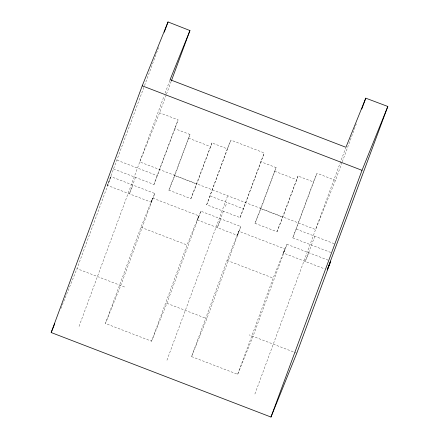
<?xml version="1.0" encoding="UTF-8"?>
<svg xmlns="http://www.w3.org/2000/svg" width="439" height="439" viewBox="0 0 439 439"><rect width="100%" height="100%" fill="white"/><g stroke="black" fill="none" stroke-linecap="round" stroke-linejoin="round"><path stroke-width="0.33" stroke-dasharray="2.19 1.65" d="M107.412 185.379L110.946 176.637L154.72 193.467L151.186 202.214L107.412 185.379L144.299 86.242M60.895 308.502L76.99 268.657L110.946 176.637M144.535 85.6L158.775 47.022M79.053 326.402L164.164 95.746M165.113 93.178L170.096 79.684M135.459 177.378L129.39 193.829L132.924 185.088M342.069 162.419L335.429 180.407L315.581 229.537L139.745 161.925L159.593 112.801L166.233 94.808M166.469 94.165L171.215 81.314M113.481 168.927L153.963 184.495L178.124 119.825L159.593 112.801M153.963 184.495L178.124 119.825M200.848 211.203L166.869 303.3L151.548 341.213L105.426 323.472L140.919 227.265L152.706 198.099L198.829 215.84L197.314 219.95L237.301 235.331L240.835 226.579L200.848 211.203L197.314 219.95M151.186 202.214L152.706 198.099M154.72 193.467L120.741 285.553L105.426 323.472M227.314 148.843L206.681 204.766L240.078 217.607L264.245 152.937L230.848 140.096L227.314 148.843L211.949 142.933L196.776 184.056L190.888 198.642L168.911 190.191L174.799 175.605L189.972 134.482L174.59 128.578M151.548 341.213L187.047 245.006L198.829 215.84M206.681 204.766L230.848 140.096M166.968 360.21L227.665 195.734M223.374 211.186L217.305 227.638L220.839 218.891M225.437 206.44L226.914 202.439M240.078 217.607L264.245 152.937M328.229 260.184L286.963 244.32L252.985 336.4L237.664 374.319L191.536 356.589L227.04 260.382L238.821 231.216L284.949 248.951L283.429 253.062L324.695 268.926M237.301 235.331L238.821 231.216M191.536 356.589L206.851 318.67L240.835 226.579M335.429 180.407L316.969 173.213L313.43 181.96L298.054 176.044L282.881 217.168L276.987 231.748L255.01 223.297L260.903 208.712L276.076 167.594L260.711 161.689M237.664 374.319L273.162 278.117L284.949 248.951M330.765 252.474L292.797 237.878L313.43 181.96M292.797 237.878L316.969 173.213M254.889 394.013L345.691 147.938M342.305 161.777L356.292 123.869M168.911 190.191L189.972 134.482M190.888 198.642L211.949 142.933M255.01 223.297L276.076 167.594M276.987 231.748L298.054 176.044M283.429 253.062L286.963 244.32M314.829 236.242L305.226 261.441L308.76 252.699M124.561 286.985L76.99 268.657M296.786 353.17L249.116 334.875M188.496 138.131L210.479 146.582M274.605 171.237L296.583 179.688M174.799 175.605L196.776 184.056M260.903 208.712L282.881 217.168M117.015 160.18L157.497 175.748M210.215 196.019L243.612 208.86M296.33 229.131L334.298 243.727M140.919 227.265L187.047 245.006M227.04 260.382L273.162 278.117M166.869 303.3L206.851 318.67"/><path stroke-width="0.66" d="M189.944 30.554L170.096 79.684L345.927 147.295L365.775 98.166L387.818 106.463L327.209 269.892L330.737 261.15L296.786 353.17L270.978 417.05L51.182 332.537L142.225 85.814L168.027 21.95L189.944 30.554L171.451 80.672M164.23 32.239L168.027 21.95M361.747 109.091L365.775 98.166M270.978 417.05L362.016 170.327L387.818 106.463M51.182 332.537L54.76 323.68M142.225 85.814L362.016 170.327"/></g></svg>
